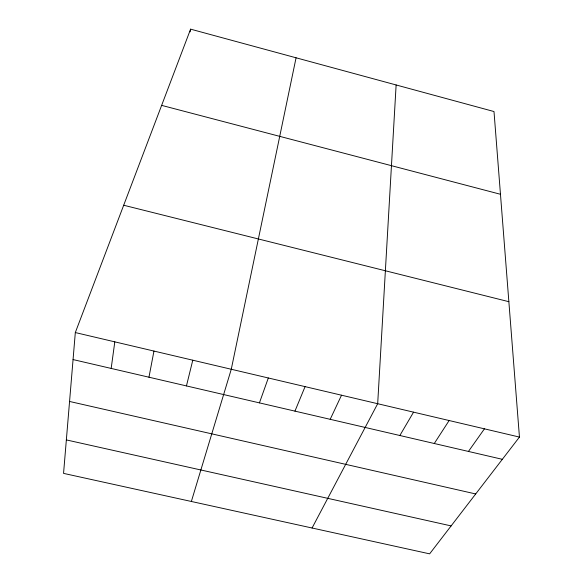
<?xml version="1.0" encoding="UTF-8"?>
<svg xmlns="http://www.w3.org/2000/svg" width="583" height="583" viewBox="0 0 583 583"><rect width="100%" height="100%" fill="white"/><g stroke="black" fill="none" stroke-linecap="round" stroke-linejoin="round"><path stroke-width="0.87" d="M396.127 84.965L377.682 403.713L312.073 528.009M75.316 332.558L63.554 473.381L429.635 553.85L519.446 437.075L493.998 111.542L190.597 29.15L75.316 332.558L519.446 437.075M111.171 368.427L114.807 341.849M190.145 31.839L190.597 29.15M148.964 377.216L153.956 351.068M296.069 57.797L231.269 369.258L191.362 501.475M186.451 385.924L192.776 360.199M259.435 402.882L268.318 377.981M294.954 411.132L305.069 386.631M330.189 419.323L341.521 395.208M399.851 435.508L413.551 412.159M434.277 443.503L449.129 420.532M468.44 451.446L484.429 428.84M66.353 439.917L451.125 525.91M69.559 401.461L475.706 493.954M73.057 359.573L502.342 459.317M123.691 205.238L508.864 301.695M161.637 105.37L500.462 194.277"/></g></svg>
